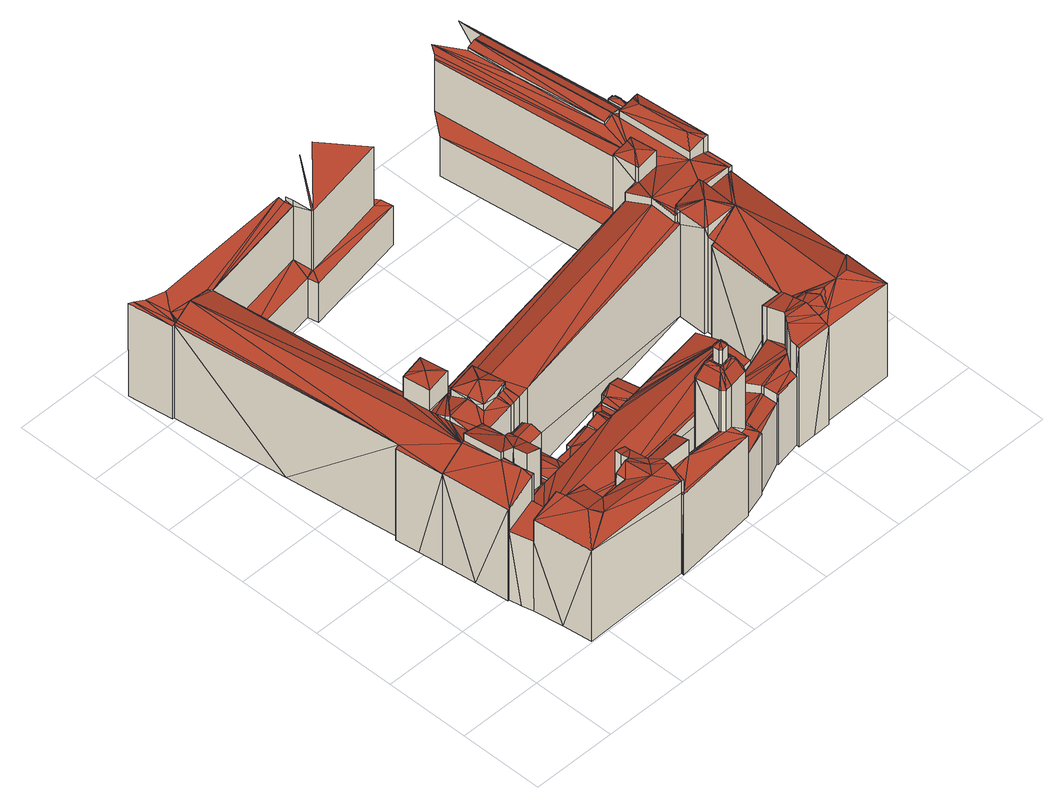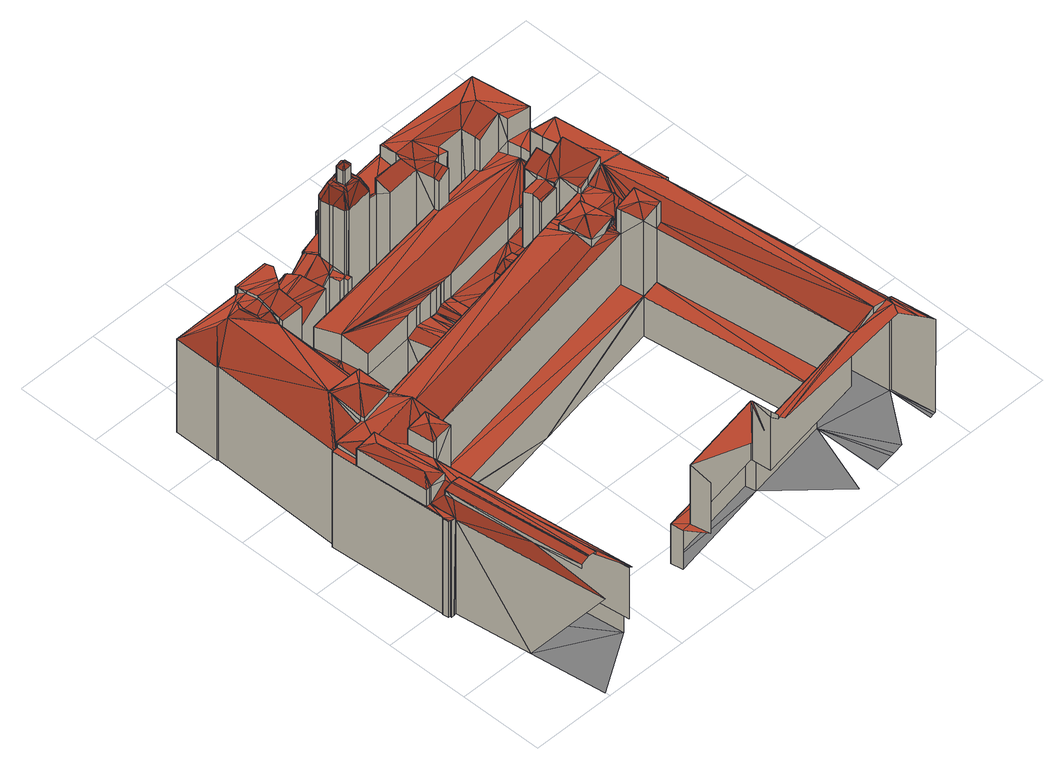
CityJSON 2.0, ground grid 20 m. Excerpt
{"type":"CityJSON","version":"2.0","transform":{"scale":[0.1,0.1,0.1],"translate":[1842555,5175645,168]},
"CityObjects":{
"building1":{"type":"Building","geometry":[{"type":"MultiSurface","lod":"2","boundaries":[[[0,1,2]],[[3,4,0,2]],[[4,5,0]],[[6,7,5,4]],[[8,9,10]],[[6,11,7]],[[8,10,6,12]],[[10,11,6]],[[13,9,8]],[[13,9,10]],[[13,10,11]],[[14,15,13,8]],[[3,2,16]],[[15,17,13]],[[18,17,15]],[[19,20,18,15]],[[21,19,15]],[[16,2,22]],[[4,3,23,24]],[[14,8,12,25]],[[26,3,16]],[[7,5,27]],[[11,7,27]],[[22,2,28]],[[6,4,29,30]],[[12,6,30,31]],[[13,11,27]],[[20,18,32]],[[0,1,33]],[[23,3,26]],[[20,19,21,32]],[[29,4,24]],[[17,13,34]],[[5,0,35]],[[16,22,28]],[[12,31,36]],[[25,12,36]],[[37,32,21]],[[38,24,26]],[[24,23,26]],[[39,24,38]],[[21,15,40]],[[15,14,41,40]],[[42,29,24,39]],[[34,13,27]],[[43,30,29,42]],[[41,14,25]],[[43,42,44]],[[30,43,44]],[[31,30,44,45]],[[36,31,45]],[[27,5,35]],[[46,36,45,44]],[[35,0,33]],[[47,37,21]],[[16,28,48]],[[46,49,36]],[[49,25,36]],[[34,49,46,27]],[[50,25,49,51]],[[52,53,25,50]],[[53,41,25]],[[26,16,48,54]],[[39,38,55]],[[42,39,55]],[[18,17,56]],[[44,42,57]],[[40,41,53,58]],[[49,34,59]],[[60,61,21]],[[38,26,62,55]],[[46,44,57]],[[32,18,56]],[[27,46,57,63]],[[51,49,59,64]],[[62,26,54]],[[65,21,40]],[[17,34,56]],[[63,27,35]],[[65,60,21]],[[33,66,48]],[[47,67,37]],[[68,54,48,66]],[[52,50,51,69]],[[70,71,63,57]],[[35,68,66]],[[72,71,70]],[[59,73,64]],[[58,53,74]],[[28,2,75]],[[64,72,70,76]],[[2,1,77,78]],[[55,62,54,68]],[[64,73,72]],[[40,58,79]],[[53,52,80,74]],[[81,47,21,61]],[[82,58,74]],[[33,1,77]],[[57,42,83]],[[34,73,84]],[[51,64,69]],[[79,58,82]],[[85,40,79]],[[86,87,67,47]],[[86,47,88]],[[89,40,85]],[[33,48,90,91]],[[80,52,69]],[[92,40,89]],[[70,57,93]],[[94,95,87,86]],[[95,87,67]],[[88,47,81,96]],[[97,82,74]],[[56,34,84]],[[98,86,88,96]],[[48,28,99]],[[98,94,86]],[[100,40,92]],[[96,81,61]],[[96,61,101]],[[76,70,93,102]],[[103,79,82]],[[73,63,104]],[[105,95,67]],[[101,61,60]],[[64,76,106,107]],[[108,85,79,103]],[[109,105,67]],[[96,101,110]],[[106,76,102]],[[37,32,111]],[[89,85,108]],[[101,60,110]],[[97,74,112]],[[82,97,112]],[[113,80,69]],[[65,40,100]],[[93,57,83]],[[69,64,114]],[[74,80,115,112]],[[103,82,112]],[[116,96,110]],[[117,92,89]],[[84,73,104]],[[98,96,116]],[[114,64,107]],[[115,80,113]],[[2,78,75]],[[56,118,69,84]],[[118,113,69]],[[119,100,92,120]],[[121,106,102,93]],[[42,55,122]],[[123,124,121]],[[124,125,106,121]],[[112,115,113,118]],[[125,107,106]],[[83,42,126]],[[84,69,127,104]],[[121,93,128]],[[129,69,114]],[[125,130,107]],[[127,69,129]],[[123,121,128,131]],[[124,123,131]],[[132,91,90]],[[130,114,107]],[[128,93,83]],[[32,56,111]],[[90,48,99]],[[130,133,114]],[[131,128,83,134]],[[133,129,114]],[[135,136,104,127]],[[137,133,130]],[[135,127,137]],[[127,129,133,137]],[[63,35,138]],[[110,60,139]],[[103,140,141]],[[100,119,142,143]],[[99,28,75]],[[116,110,144]],[[119,120,145]],[[146,147,132,90]],[[104,63,148]],[[132,33,77]],[[140,103,149]],[[139,60,65]],[[142,119,145]],[[68,35,138,150]],[[55,68,150,122]],[[108,103,151]],[[89,108,151]],[[103,112,152,149]],[[147,146,153]],[[117,89,151]],[[103,141,154]],[[92,117,151]],[[131,134,155]],[[125,124,156,157]],[[134,83,126,155]],[[124,131,155,156]],[[146,90,158]],[[158,90,99]],[[152,112,159]],[[136,104,148]],[[120,92,151,160]],[[135,137,161]],[[130,125,157,162]],[[103,154,163]],[[164,65,100]],[[164,100,143]],[[112,118,165,159]],[[141,140,149,166]],[[145,120,160]],[[137,130,162,167]],[[136,135,161,168]],[[147,132,169]],[[153,146,158,170]],[[103,163,151]],[[42,122,171]],[[143,142,172]],[[152,159,173]],[[174,152,173]],[[154,141,166]],[[118,56,175]],[[161,137,167]],[[67,37,176]],[[148,136,168]],[[174,149,152]],[[142,145,172]],[[177,149,174]],[[178,143,172,179]],[[177,166,149]],[[163,154,166]],[[180,164,143,178]],[[110,139,181]],[[176,37,111]],[[182,162,157,156]],[[183,145,160]],[[166,177,184]],[[185,167,162,182]],[[172,145,183]],[[186,178,179]],[[170,158,187,169]],[[163,166,184,151]],[[158,99,188]],[[168,161,167,185]],[[189,190,191]],[[192,193,148,168]],[[192,194,193]],[[189,191,77]],[[191,190,78]],[[77,191,78]],[[139,65,181]],[[184,177,195]],[[196,183,160,151]],[[197,169,187]],[[78,190,198]],[[111,56,199]],[[151,184,195]],[[156,155,200]],[[201,150,197,187]],[[75,78,198,202]],[[132,77,203]],[[196,172,183]],[[187,158,188]],[[169,132,203]],[[150,138,197]],[[179,172,196,204]],[[182,156,200]],[[99,75,205]],[[173,159,206]],[[207,122,150,201]],[[174,173,208]],[[195,177,209]],[[110,181,210]],[[118,175,165]],[[56,199,175]],[[177,174,208]],[[196,151,209]],[[188,99,205]],[[211,180,178]],[[151,195,209]],[[185,182,212]],[[168,185,212]],[[193,148,213]],[[192,168,212]],[[194,193,213]],[[148,63,214]],[[75,202,205]],[[212,182,200]],[[211,178,186]],[[209,177,215]],[[194,192,212,213]],[[63,138,214]],[[202,198,216,205]],[[196,209,215]],[[206,159,165]],[[177,208,217]],[[187,188,218]],[[197,169,219]],[[181,65,164]],[[201,187,220]],[[138,197,219]],[[221,212,200,222]],[[188,205,223]],[[219,169,203]],[[220,187,218]],[[207,201,220,224]],[[200,155,225]],[[218,188,223]],[[122,207,224,171]],[[175,212,221]],[[175,199,213,212]],[[205,216,226,223]],[[217,208,227]],[[228,67,176]],[[206,165,229]],[[203,230,218]],[[181,231,210]],[[208,173,232]],[[230,220,218]],[[219,230,203]],[[173,206,232]],[[175,221,233]],[[221,222,234]],[[231,181,164]],[[222,200,225,234]],[[165,175,233,235]],[[210,231,164,236]],[[171,224,220,230]],[[176,211,186,111]],[[215,177,237]],[[214,138,219]],[[177,217,237]],[[196,215,238]],[[229,165,235,239]],[[227,208,232]],[[240,221,234]],[[213,148,214]],[[233,221,240]],[[206,229,232]],[[225,155,241]],[[217,227,237]],[[126,42,242]],[[191,189,243]],[[77,191,243]],[[229,239,232]],[[235,233,240,244]],[[111,199,245]],[[246,227,232]],[[239,235,244,247]],[[237,227,246]],[[199,213,245]],[[216,198,248]],[[238,215,237]],[[203,77,243]],[[239,247,232]],[[234,225,241]],[[249,247,244]],[[247,249,232]],[[249,246,232]],[[226,216,248]],[[250,228,176]],[[240,234,251]],[[249,237,246]],[[238,237,249]],[[245,213,214]],[[251,234,241]],[[223,226,248,252]],[[249,244,253]],[[254,250,176]],[[255,240,251]],[[244,240,255,253]],[[256,251,241]],[[218,223,257,258]],[[256,259,251]],[[214,259,256]],[[203,218,258,260]],[[223,252,257]],[[245,255,251,259]],[[203,243,260]],[[261,254,176]],[[214,219,262]],[[214,256,263,264]],[[256,241,263]],[[252,248,265,257]],[[198,190,266]],[[155,126,242,267]],[[241,155,267]],[[257,265,258]],[[265,243,260,258]],[[144,110,210,268]],[[262,264,263]],[[190,189,269,266]],[[270,271,262,263]],[[243,189,269]],[[248,198,266]],[[263,241,267]],[[265,248,272]],[[243,265,272,273]],[[271,262,274]],[[270,263,275]],[[272,248,276]],[[271,270,277,278]],[[279,263,267]],[[276,248,280]],[[275,263,279]],[[273,243,269]],[[280,248,266]],[[278,271,274]],[[277,270,275]],[[210,236,268]],[[186,179,281]],[[111,186,281]],[[236,164,282]],[[283,279,267]],[[284,272,276,285]],[[286,275,279]],[[287,272,284]],[[288,273,272]],[[180,211,289]],[[285,276,280,290]],[[287,288,272]],[[283,267,291]],[[278,277,275,274]],[[279,283,291]],[[292,288,273]],[[267,242,293,291]],[[284,285,294]],[[42,171,295]],[[285,290,294]],[[288,287,296,292]],[[297,273,269]],[[275,286,298]],[[274,275,298]],[[287,284,294,299]],[[300,280,266]],[[294,290,301]],[[302,280,300]],[[296,287,299]],[[297,303,266,269]],[[303,300,266]],[[290,280,302,304]],[[211,176,305,306]],[[301,290,304]],[[286,279,291,307]],[[308,302,300,303]],[[164,180,289,282]],[[294,301,309]],[[299,294,309]],[[296,299,310]],[[291,293,311,312]],[[313,176,305]],[[314,299,309]],[[309,301,315]],[[307,291,312]],[[310,299,314]],[[298,286,307,316]],[[312,311,317,318]],[[314,309,315,319]],[[307,312,318]],[[320,314,319]],[[310,314,321]],[[322,320,319,323]],[[319,315,324]],[[323,319,324,325]],[[314,320,326]],[[320,322,327,326]],[[318,317,328,329]],[[322,323,330]],[[323,325,330]],[[327,322,330]],[[331,307,318,329]],[[315,301,332]],[[324,315,333]],[[316,307,334,335]],[[242,42,295]],[[292,273,336]],[[321,314,326,337]],[[273,297,338]],[[325,324,333,339]],[[334,307,331]],[[310,321,337]],[[340,341,329]],[[330,325,339]],[[341,331,329]],[[302,308,342]],[[301,304,343,344]],[[345,341,340]],[[346,347,335,334]],[[327,330,348]],[[326,327,348,349]],[[346,350,347]],[[332,301,344]],[[296,310,351]],[[333,315,332,352]],[[334,331,341,345]],[[171,230,353]],[[346,334,345]],[[340,329,354]],[[330,339,355]],[[304,302,342,343]],[[308,303,356,342]],[[326,349,337]],[[357,330,355]],[[329,328,358,359]],[[292,296,351,336]],[[339,333,360,355]],[[348,330,357]],[[345,340,354]],[[303,297,361,362]],[[310,337,363]],[[354,329,359]],[[364,357,355,360]],[[360,333,352]],[[349,348,357,364]],[[337,349,364]],[[364,360,352]],[[350,346,365]],[[337,364,352,366]],[[336,273,367]],[[368,345,354]],[[268,236,369]],[[346,345,368]],[[369,236,282]],[[352,332,344,370]],[[367,273,371]],[[372,354,359]],[[310,363,351]],[[366,352,370]],[[338,297,361]],[[337,366,363]],[[211,306,289]],[[372,368,354]],[[373,366,370]],[[347,335,374]],[[356,303,362,375]],[[350,347,374]],[[363,366,373]],[[273,338,376]],[[262,219,377]],[[370,344,343,378]],[[371,273,376]],[[346,368,379]],[[363,373,351]],[[365,346,379,374]],[[372,359,380]],[[381,342,356]],[[343,342,382,378]],[[373,370,383,384]],[[385,342,381]],[[383,370,378]],[[386,342,385]],[[342,386,382]],[[351,373,387]],[[338,388,362,361]],[[388,375,362]],[[389,356,375,388]],[[389,381,356]],[[368,372,380,390]],[[336,351,367]],[[359,358,391,392]],[[393,385,381]],[[394,373,384]],[[387,373,394]],[[382,386,385,393]],[[379,368,390]],[[367,351,387,395]],[[396,383,378,382]],[[371,367,395]],[[380,359,392]],[[397,384,383,396]],[[398,399,371,395]],[[400,401,397]],[[401,394,384,397]],[[395,387,394,401]],[[402,379,390,380]],[[403,379,402]],[[403,374,379]],[[404,405,403,402]],[[399,371,406]],[[230,219,377,407]],[[395,401,408]],[[398,395,408,409]],[[399,398,409,410]],[[403,374,411]],[[405,403,411]],[[405,404,411]],[[401,400,412,408]],[[410,399,406]],[[396,382,413]],[[397,396,413]],[[400,397,413,412]],[[410,409,408,406]],[[406,371,376]],[[306,305,414,415]],[[380,392,416]],[[402,380,417]],[[404,402,417]],[[392,391,418,416]],[[406,408,419,420]],[[420,406,376]],[[419,408,412]],[[374,335,421]],[[417,380,416]],[[420,419,412,376]],[[411,404,417,422]],[[382,393,423,413]],[[274,262,377]],[[306,415,424]],[[421,335,425]],[[381,389,388,426]],[[411,374,421]],[[427,306,424]],[[289,306,427]],[[422,411,421]],[[428,427,424,429]],[[416,418,430,431]],[[282,289,427,428]],[[417,416,431,432]],[[433,282,428]],[[376,338,434]],[[422,417,432,435]],[[298,274,377]],[[293,242,295]],[[436,369,282]],[[388,338,434,426]],[[393,381,426,437]],[[438,436,282,433]],[[435,422,421]],[[412,413,439]],[[179,204,440]],[[425,421,431]],[[435,432,431,421]],[[316,298,377]],[[311,293,295]],[[376,412,439,441]],[[317,311,295]],[[423,393,437]],[[335,316,377]],[[328,317,295]],[[230,407,353]],[[196,238,442]],[[439,413,423]],[[441,376,434]],[[111,245,443]],[[295,171,353]],[[358,328,295]],[[444,445,446]],[[445,446,441]],[[444,446,439,447]],[[446,441,439]],[[447,439,423,448]],[[448,423,437,449]],[[249,253,450]],[[391,358,295]],[[449,437,426,451]],[[451,426,452]],[[426,434,453,452]],[[425,335,377]],[[428,429,454]],[[255,245,443]],[[418,391,295]],[[430,418,295]],[[204,196,442,440]],[[445,441,455]],[[441,434,455]],[[434,453,455]],[[451,452,456]],[[449,451,457]],[[452,453,455,456]],[[431,430,458,459]],[[425,431,459,460]],[[444,447,461]],[[457,451,456]],[[447,448,461]],[[448,449,461]],[[445,444,462,463]],[[238,249,450,442]],[[253,255,443,464]],[[460,425,377]],[[305,414,465]],[[458,430,295]],[[456,455,466,467]],[[468,456,467]],[[424,415,469]],[[470,457,456,468]],[[449,457,461]],[[281,179,471]],[[444,461,472]],[[445,455,473]],[[429,424,474,475]],[[415,414,465,469]],[[455,466,476]],[[477,295,353,407]],[[457,470,478,461]],[[407,377,479,480]],[[459,458,295,477]],[[444,472,462]],[[481,429,475]],[[470,468,482,478]],[[477,407,480,483]],[[480,479,484,485]],[[473,455,476]],[[377,479,486]],[[467,466,476,487]],[[479,484,488]],[[480,485,483]],[[460,459,489,490]],[[461,478,491,472]],[[485,484,488,483]],[[477,483,492]],[[479,488,486]],[[459,477,493,489]],[[460,377,494]],[[468,467,487,482]],[[377,486,495]],[[496,490,489]],[[473,463,462]],[[477,492,497]],[[483,488,486,492]],[[377,495,498]],[[472,491,499,500]],[[494,377,498]],[[490,460,501]],[[496,489,502,503]],[[477,497,504]],[[505,503,502]],[[506,477,504]],[[462,472,500]],[[507,305,465]],[[474,424,469]],[[496,490,508]],[[493,477,506]],[[492,486,495,497]],[[509,460,494]],[[505,502,510,511]],[[501,460,509]],[[502,489,512]],[[503,496,508]],[[505,503,513]],[[514,462,500,499]],[[508,490,501]],[[511,505,513]],[[510,502,512]],[[491,478,515]],[[512,489,493]],[[497,495,498,504]],[[511,510,512,513]],[[513,503,508]],[[516,473,462]],[[498,517,504]],[[473,476,518]],[[519,516,462,514]],[[494,498,517]],[[517,494,504]],[[519,520,516]],[[513,512,493,508]],[[476,521,487]],[[509,506,504,494]],[[508,493,506,501]],[[509,501,506]],[[476,521,518]],[[522,253,464]],[[450,253,522]],[[478,482,515]],[[499,491,523]],[[111,443,524]],[[487,521,518,525]],[[487,525,482]],[[179,440,471]],[[491,515,523]],[[482,525,526]],[[482,526,515]],[[499,523,527]],[[516,473,528]],[[514,499,529,530]],[[520,516,531]],[[515,526,532,523]],[[499,527,529]],[[473,518,528]],[[519,514,530,533]],[[520,519,533,531]],[[523,532,534,527]],[[526,525,535]],[[536,537,475,474]],[[516,528,538]],[[516,538,531]],[[527,534,539,529]],[[532,526,540]],[[534,541,539]],[[528,518,542]],[[526,535,540]],[[529,539,530]],[[536,474,543]],[[539,544,530]],[[544,539,545]],[[543,474,469]],[[544,528,538]],[[528,544,545,542]],[[530,544,538,533]],[[538,531,533]],[[541,534,546]],[[507,543,469,465]],[[534,532,547,546]],[[539,541,548]],[[532,540,547]],[[545,539,548]],[[541,546,548]],[[547,540,549]],[[542,545,550]],[[546,551,548]],[[551,546,547]],[[551,547,549]],[[549,540,552]],[[548,551,552]],[[551,549,552]],[[540,535,553]],[[545,548,553]],[[550,545,554]],[[552,540,553]],[[548,552,553]],[[554,545,555]],[[556,550,554]],[[535,525,557]],[[542,518,558]],[[556,550,559]],[[560,281,471]],[[524,281,560]],[[559,550,561]],[[525,518,558,557]],[[556,554,559]],[[559,554,555,561]],[[562,563,564,565]],[[561,555,565,564]],[[562,565,566]],[[464,443,563,562]],[[443,563,564]],[[567,464,562]],[[553,535,557]],[[568,450,522,569]],[[570,522,464]],[[569,522,570,571]],[[550,542,572]],[[571,570,464,567]],[[573,571,567]],[[574,569,571]],[[568,569,574]],[[575,574,571,573]],[[545,553,576]],[[555,545,576]],[[577,442,450,568]],[[568,574,578]],[[574,575,579,580]],[[562,566,581]],[[578,574,580]],[[582,578,580,579]],[[567,562,581]],[[583,553,557]],[[573,567,581]],[[572,542,558]],[[561,550,572]],[[575,573,581]],[[579,575,581]],[[582,579,581]],[[565,555,584]],[[566,565,584]],[[577,568,585]],[[442,577,586]],[[553,583,587]],[[440,442,586,588]],[[581,566,584]],[[586,577,585]],[[471,440,588]],[[584,555,576]],[[576,553,587]],[[589,586,585,590]],[[591,586,589]],[[583,557,592]],[[591,471,588,586]],[[568,578,593]],[[581,584,594]],[[587,583,592]],[[581,594,595]],[[582,581,596]],[[578,582,596,593]],[[557,558,597,592]],[[594,584,576]],[[589,590,598]],[[585,568,599]],[[594,576,595]],[[591,589,598]],[[572,558,597]],[[581,595,600]],[[572,587,592,597]],[[564,561,601]],[[560,471,602]],[[596,581,600]],[[443,564,601]],[[590,585,599,603]],[[471,591,604,602]],[[605,606,524,560]],[[598,590,603]],[[591,598,607]],[[595,608,600]],[[595,609,608]],[[604,591,607]],[[568,593,610]],[[593,596,600,608]],[[599,568,610]],[[605,560,602]],[[561,572,601]],[[524,443,611]],[[612,598,603]],[[607,598,612]],[[613,612,603,599]],[[604,607,612,613]],[[595,576,614]],[[576,587,615]],[[613,599,610]],[[609,595,614]],[[611,443,601]],[[616,605,602]],[[593,608,617]],[[587,572,618,615]],[[619,616,602,604]],[[608,609,614,617]],[[620,619,604,613]],[[621,613,610]],[[610,593,617]],[[614,576,615]],[[601,572,618]],[[622,620,613]],[[623,621,610,624]],[[625,613,626]],[[627,622,613]],[[627,613,625]],[[628,524,611]],[[629,610,617]],[[630,625,631]],[[606,524,632]],[[631,625,626]],[[626,613,621,633]],[[634,610,629]],[[624,610,634,635]],[[623,624,636]],[[614,637,617]],[[611,637,614,601]],[[637,629,617]],[[636,624,635]],[[631,626,638]],[[601,614,615,618]],[[630,627,625]],[[639,634,629,637]],[[640,630,631]],[[638,626,633]],[[638,633,641]],[[637,611,642,643]],[[644,623,636]],[[645,631,638]],[[639,637,643,646]],[[645,640,631]],[[636,635,647]],[[641,633,648]],[[634,639,646]],[[635,634,646,647]],[[644,636,647]],[[649,638,641]],[[633,650,648]],[[633,621,651,650]],[[628,611,642]],[[632,524,628]],[[621,623,652]],[[653,627,630]],[[650,654,648]],[[640,653,630]],[[655,646,643]],[[623,644,652]],[[649,645,638]],[[656,644,647]],[[651,621,652]],[[654,657,648]],[[628,655,643,642]],[[658,656,647,646]],[[659,649,641,648]],[[660,606,632]],[[652,644,661]],[[654,650,662]],[[662,650,651]],[[655,658,646]],[[657,659,648]],[[651,652,661,663]],[[661,644,656]],[[664,651,663]],[[662,651,664]],[[657,654,662]],[[665,662,664,663]],[[663,661,656,658]],[[666,606,660]],[[663,658,655]],[[665,663,655]],[[662,665,667]],[[632,662,667]],[[632,660,662]],[[667,632,668]],[[668,632,628]],[[669,665,655]],[[667,665,670,671]],[[665,669,670]],[[672,659,657]],[[667,668,671]],[[655,628,673]],[[669,668,671,670]],[[655,673,674,675]],[[676,628,673]],[[677,655,675]],[[676,673,674]],[[668,628,676]],[[669,655,677]],[[668,669,677,676]],[[676,677,675,674]],[[678,657,662]],[[660,678,662]]],"semantics":{"surfaces":[{"type":"WallSurface"},{"type":"GroundSurface"},{"type":"RoofSurface"}],"values":[0,0,0,0,0,0,0,0,0,1,1,0,2,0,0,0,2,2,0,2,2,1,1,2,2,0,1,1,1,2,0,2,1,1,2,2,2,0,0,0,0,2,0,0,1,0,2,2,0,0,2,1,0,1,0,2,0,2,0,0,0,2,2,2,2,1,2,0,0,2,0,2,1,0,0,2,2,1,1,2,0,0,0,2,0,0,0,0,0,2,0,0,0,0,2,0,2,2,1,2,1,2,2,2,0,0,2,0,2,2,2,0,1,0,0,1,2,2,2,2,0,0,0,0,1,1,0,2,0,1,2,2,1,0,2,0,2,2,2,2,2,0,2,2,0,1,2,2,2,0,0,0,0,0,2,0,0,0,0,2,0,2,2,0,0,0,2,0,0,2,1,2,0,0,2,0,0,2,0,1,2,2,0,2,2,2,0,1,1,2,0,2,0,2,2,2,2,0,2,2,0,2,0,0,2,2,2,2,1,0,2,2,2,2,2,2,2,2,2,0,1,0,2,2,0,0,0,2,0,2,1,0,0,2,0,0,0,2,0,2,1,0,2,0,0,2,0,0,2,2,0,0,0,0,1,0,0,0,0,0,0,2,1,2,2,0,0,1,0,2,1,0,0,2,2,0,0,2,0,2,0,0,2,2,2,2,2,2,2,1,2,1,1,2,2,2,0,0,1,0,2,2,2,2,1,2,2,1,0,2,1,2,2,2,2,0,0,0,0,2,1,2,0,0,2,0,0,0,2,2,2,0,0,0,0,0,0,1,2,2,2,2,2,1,2,0,2,2,2,1,1,0,0,1,2,2,2,1,2,0,1,0,0,2,0,0,2,1,2,0,0,1,2,0,2,1,2,0,0,2,0,0,0,2,0,1,1,1,0,2,0,2,0,2,0,0,2,0,0,0,1,2,2,2,0,1,2,2,0,2,2,2,1,2,1,2,2,0,0,0,0,0,0,0,0,2,0,0,0,0,2,1,0,2,2,2,0,1,0,0,2,2,2,2,2,0,0,0,0,2,2,0,0,2,2,2,0,1,2,2,2,2,0,0,2,2,2,2,0,2,0,2,0,0,2,2,2,2,2,2,0,2,1,2,1,0,0,2,0,2,2,0,2,0,0,2,0,0,2,2,2,0,2,2,0,2,0,2,2,2,0,0,0,2,2,0,2,0,0,2,0,2,2,0,2,1,2,2,2,2,2,1,0,2,2,1,2,2,0,2,1,2,1,2,1,1,2,1,2,2,0,2,2,0,2,2,2,2,0,2,0,0,0,0,0,0,0,0,2,2,0,2,0,0,0,2,0,0,0,0,0,0,0,0,0,1,0,2,2,0,1,1,0,2,1,2,2,0,0,1,0,2,2,2,0,0,1,2,1,2,0,0,2,1,2,1,2,1,2,2,1,0,0,0,2,0,1,0,1,2,2,0,2,0,1,0,2,0,0,1,2,0,2,2,1,2,0,2,2,1,1,2,2,0,1,0,0,0,0,2,2,0,0,0,1,2,0,2,2,0,1,1,1,2,2,0,0,0,2,2,2,2,0,2,0,1,1,2,0,0,2,0,2,0,2,1,0,0,1,0,0,0,0,2,2,2,2,0,1,1,0,1,2,0,0,0,2,1,2,1,2,1,0,0,2,0,1,0,1,1,0,2,0,2,2,1,2,1,2,0,1,0,1,2,1,1,0,1,1,2,2,2,0,0,1,0,0,1,0,1,0,0,0,0,0,0,0,1,2,2,2,2,1,0,0,2,2,0,0,2,1,2,1,0,2,1,2,0,0,2,0,1,1,0,2,0,1,2,0,2,0,2,2,0,0,0,0,2,0,2,0,2,2,2,0,0,0,0,0,2,2,2,2,2,0,2,2,2,0,2,1,1,0,0,1,0,0,0,0,0,0,0,1,0,2,0,2,0,1,0,0,2,2,0,2,2,0,2,0,2,2,0,2,2,2,1,1,2,2,2,2,0,2,0,2,0,2,2,2,2,2,0,0,2,0,2,2,2,2,2,0,0,0,2,2,0,2,1,2,0,1,0,2,1,0,0,0,2,2,0,0,0,2,0,2,2,1,1,2,2,0,0,2,2,2,2,1,2,2,0,0,0,2,2,2,2,1,2,0,2,2,2,1,2,0,1,0,2,2,0,2,0,0,0,2,0,0,2,0,0,0,0,0,2,2,2,2,2,0,0,0,2,2,0,2,1,1,0,2,0,0,2,2,2,2,0,0,0,0,2,1,2,2,2,2,0,0,2,0,2,2,0,0,1,2,2,0,0,0,1,1,2,0,2,0,1,0,0,0,1,2,1,1,2,0,0,2,0]}}]}
},
"vertices":[
[148,72,7],[157,3,7],[157,3,257],[138,141,258],[138,141,199],[138,141,7],[125,196,197],[131,168,7],[123,196,257],[123,196,7],[124,196,7],[125,196,7],[125,196,258],[113,275,7],[104,355,260],[104,355,257],[215,71,282],[104,355,7],[96,411,7],[89,468,258],[89,468,7],[98,469,261],[234,49,273],[208,149,280],[208,149,219],[189,279,287],[212,127,282],[201,236,7],[237,49,273],[203,179,220],[199,207,221],[199,207,286],[98,469,7],[275,89,7],[195,280,7],[273,123,7],[201,236,289],[62,738,7],[212,127,177],[208,149,182],[171,368,284],[171,368,286],[203,179,190],[199,207,187],[206,208,186],[206,208,289],[201,236,183],[27,1007,263],[275,89,258],[195,280,290],[189,279,309],[195,280,307],[177,369,308],[177,369,288],[273,123,259],[273,138,175],[243,373,7],[235,241,178],[177,369,282],[211,282,7],[37,1009,267],[33,1008,265],[273,138,260],[235,241,7],[228,285,291],[81,1017,284],[274,106,7],[27,1007,7],[273,123,170],[249,329,277],[233,252,177],[233,252,7],[231,268,7],[228,285,7],[218,377,268],[411,8,260],[233,252,292],[411,8,7],[411,8,228],[209,437,268],[218,377,289],[30,1008,264],[215,392,268],[285,257,170],[249,329,7],[207,449,268],[22,1007,263],[22,1007,7],[27,1007,265],[204,472,268],[340,91,258],[308,90,7],[202,486,268],[275,258,171],[7,1112,263],[8,1112,7],[30,1008,267],[218,377,263],[14,1104,267],[374,52,273],[193,549,268],[33,1008,267],[275,258,273],[209,437,282],[263,331,7],[14,1113,7],[275,261,273],[271,289,272],[207,449,277],[24,1115,7],[40,1029,273],[254,562,7],[242,382,263],[243,373,278],[268,312,272],[242,382,278],[30,1088,273],[202,486,262],[243,373,260],[193,549,325],[202,486,325],[275,261,170],[375,153,175],[275,261,115],[271,289,115],[271,289,260],[323,263,170],[263,331,261],[284,262,169],[263,331,273],[268,312,270],[284,262,113],[340,91,7],[265,331,272],[285,257,114],[263,334,260],[263,334,7],[265,331,261],[377,138,7],[81,1017,266],[220,449,278],[242,474,270],[207,552,325],[207,552,263],[63,1065,288],[228,525,333],[338,114,260],[338,114,7],[310,341,7],[267,447,282],[377,138,169],[265,499,262],[271,429,276],[353,116,7],[254,486,266],[323,263,108],[316,295,108],[316,295,260],[367,118,273],[274,410,270],[265,499,324],[310,341,260],[313,319,270],[259,493,264],[147,1020,262],[327,389,260],[260,486,267],[311,335,263],[310,341,108],[380,120,7],[367,118,7],[405,156,174],[254,562,324],[274,410,288],[267,447,288],[327,389,111],[200,978,7],[260,486,288],[207,552,115],[254,562,118],[147,1020,115],[135,1026,266],[313,319,108],[263,509,324],[265,487,267],[311,335,108],[254,562,115],[380,120,268],[401,84,261],[411,2,7],[411,2,228],[411,5,7],[310,345,108],[310,343,7],[310,345,7],[274,489,266],[263,509,258],[379,129,7],[417,8,228],[327,389,7],[343,293,105],[377,138,268],[417,8,260],[414,102,7],[263,509,118],[421,53,273],[317,418,270],[375,153,269],[304,454,303],[282,490,266],[139,1026,266],[200,978,115],[334,349,104],[334,349,7],[394,331,7],[291,492,266],[421,53,228],[305,455,303],[414,102,255],[407,144,7],[407,144,256],[334,349,111],[343,293,111],[423,69,270],[405,156,256],[372,298,105],[423,69,228],[306,454,303],[116,1127,7],[323,419,270],[407,144,172],[139,1026,264],[348,424,288],[337,390,114],[372,298,119],[337,390,260],[147,1020,263],[334,500,288],[334,500,266],[339,422,270],[356,394,119],[399,302,105],[510,291,172],[495,73,7],[356,394,260],[383,399,7],[341,461,288],[348,424,270],[495,70,228],[341,461,282],[142,1132,7],[394,331,105],[495,70,270],[383,399,260],[152,1134,7],[383,399,105],[394,331,101],[495,73,269],[495,111,257],[389,365,7],[495,111,7],[197,1141,7],[440,337,7],[440,337,102],[417,334,7],[495,73,228],[613,24,228],[510,291,108],[410,1098,273],[613,24,7],[439,346,101],[439,346,7],[583,74,228],[583,74,7],[503,353,7],[503,353,101],[583,70,228],[502,357,101],[502,357,7],[508,310,106],[592,63,228],[583,622,7],[420,1069,262],[510,291,106],[583,74,341],[583,70,341],[503,353,106],[574,128,341],[574,128,7],[420,1069,115],[592,63,341],[532,294,112],[578,135,7],[532,294,172],[595,81,375],[790,266,190],[578,135,340],[612,27,7],[519,355,7],[589,120,375],[612,27,228],[601,78,375],[608,65,228],[612,27,170],[608,65,341],[403,1013,7],[403,1013,115],[535,357,113],[608,65,182],[603,90,380],[595,125,375],[543,296,173],[543,296,115],[260,1152,7],[600,116,380],[607,87,380],[535,357,7],[545,296,173],[545,296,113],[606,96,380],[605,111,380],[602,119,380],[605,111,418],[606,96,418],[612,92,380],[612,92,418],[608,115,380],[608,115,418],[558,298,173],[558,298,106],[618,105,429],[545,358,109],[634,91,380],[629,95,380],[545,358,99],[545,358,7],[643,144,7],[628,122,380],[672,48,7],[629,95,418],[558,298,103],[551,359,106],[655,73,183],[655,73,341],[642,85,375],[551,359,99],[543,376,98],[544,367,7],[626,117,418],[626,117,380],[543,376,7],[643,144,341],[636,96,380],[801,203,174],[576,300,104],[631,100,418],[672,49,178],[629,115,418],[576,300,173],[576,300,108],[631,100,380],[672,46,7],[672,46,177],[634,131,375],[629,115,380],[561,379,7],[633,119,380],[645,143,7],[565,375,100],[412,1085,268],[645,92,375],[648,142,7],[565,375,108],[640,128,375],[578,382,7],[672,48,177],[675,122,7],[801,203,7],[663,87,341],[578,382,101],[579,378,111],[670,57,179],[663,87,185],[659,106,341],[657,113,341],[665,80,182],[663,87,183],[648,142,341],[672,48,175],[672,49,175],[579,378,101],[610,305,173],[610,305,117],[665,80,188],[651,140,341],[648,142,165],[659,106,178],[657,113,175],[646,154,165],[646,154,7],[657,113,165],[651,140,165],[578,382,112],[578,384,7],[577,386,112],[577,386,7],[659,146,7],[801,203,116],[659,146,165],[658,156,165],[658,156,7],[591,389,7],[675,122,165],[675,122,175],[408,988,7],[408,988,115],[622,307,119],[604,391,119],[622,307,173],[670,146,165],[670,146,7],[641,353,7],[604,391,7],[742,115,188],[426,1021,115],[651,311,7],[752,83,175],[425,1023,115],[425,1023,278],[426,1021,278],[651,311,174],[651,311,110],[631,395,112],[420,1069,278],[752,83,7],[631,395,7],[417,1086,268],[743,110,186],[417,1086,278],[731,149,175],[883,621,118],[731,149,7],[883,621,258],[909,498,7],[726,162,197],[726,162,7],[729,155,7],[731,149,201],[742,115,209],[743,110,210],[894,560,282],[752,83,201],[754,80,200],[754,80,7],[492,1121,315],[817,92,7],[817,92,197],[816,108,203],[780,330,175],[780,330,118],[780,330,7],[839,140,210],[852,207,192],[789,184,7],[909,498,262],[660,1032,7],[817,85,7],[817,85,278],[817,92,280],[660,1032,115],[816,108,285],[911,682,118],[847,151,208],[852,207,7],[633,1059,115],[633,1059,278],[859,86,7],[790,266,117],[839,140,294],[814,207,7],[814,207,113],[533,1128,315],[901,95,280],[827,217,110],[821,210,7],[821,210,112],[832,229,7],[901,87,277],[827,217,7],[799,333,114],[789,332,7],[847,151,297],[832,229,109],[823,317,110],[834,277,7],[835,247,7],[799,333,7],[835,247,108],[836,256,7],[857,164,293],[857,164,205],[827,303,7],[805,333,113],[802,333,7],[836,265,108],[805,333,7],[831,288,108],[655,1061,7],[823,317,7],[831,288,7],[811,331,112],[811,331,7],[817,326,111],[817,326,7],[852,207,281],[902,118,287],[852,213,7],[836,265,7],[901,95,7],[851,219,277],[851,219,7],[901,87,7],[904,506,264],[903,151,297],[911,682,7],[901,95,264],[902,118,280],[903,164,293],[904,210,7],[903,185,287],[904,210,280],[904,219,7],[903,151,289],[904,219,277],[903,164,285],[932,118,280],[624,1106,115],[624,1106,255],[904,215,7],[903,185,280],[932,125,282],[903,185,279],[906,210,7],[655,1061,115],[904,210,264],[906,210,264],[932,178,282],[943,151,289],[933,185,280],[943,151,291],[908,311,7],[932,178,284],[956,152,300],[988,153,300],[909,412,264],[917,412,268],[909,412,7],[1073,97,264],[1073,97,7],[913,412,7],[911,682,115],[917,412,7],[909,431,298],[909,431,7],[917,431,7],[917,431,268],[917,431,298],[909,498,298],[894,560,302],[904,506,283],[909,506,264],[909,506,283],[1071,208,7],[909,506,298],[909,511,285],[909,511,298],[995,432,300],[883,621,282],[915,516,287],[916,512,298],[916,512,285],[951,472,320],[915,516,298],[1019,154,300],[989,432,298],[920,621,282],[919,628,280],[1071,208,264],[919,628,118],[919,628,323],[920,621,323],[911,682,323],[1074,208,264],[996,532,288],[995,432,298],[995,439,298],[996,532,298],[1074,208,7],[944,655,333],[977,629,279],[998,523,298],[1072,527,7],[957,688,115],[977,629,323],[957,688,257],[858,1098,115],[858,1098,7],[957,688,323],[998,523,285],[998,523,265],[1024,585,295],[1072,531,7],[969,690,323],[969,690,279],[1072,527,265],[1080,528,264],[901,1155,115],[1072,527,282],[1080,528,7],[901,1155,256],[902,1156,259],[1009,761,298],[905,1159,265],[1009,761,317],[1024,585,317],[982,774,288],[1005,777,297],[911,1173,279],[1066,813,7],[1072,531,282],[956,987,288],[982,774,296],[1049,830,7],[1007,777,298],[1068,591,278],[1068,591,317],[1051,617,329],[1072,531,271],[1005,777,302],[1068,591,271],[942,1105,296],[1007,777,301],[1087,532,7],[1087,532,271],[1041,738,329],[963,1107,302],[1081,592,271],[1081,592,317],[1027,779,296],[966,1107,301],[1027,779,284],[1052,766,269],[1052,766,317],[942,1105,288],[1025,799,284],[1066,813,271],[1066,768,317],[1001,990,284],[1066,768,271],[986,1110,296],[1025,1009,7],[1057,767,317],[1049,830,265],[1057,767,271],[1057,767,265],[1049,830,271],[1001,1188,7],[1055,831,7],[1062,827,7],[1062,827,271],[1062,831,271],[1062,831,7],[986,1110,284],[1067,813,7],[1068,813,7],[1068,813,271],[1066,827,7],[1066,827,271],[1001,1188,267]
]}
